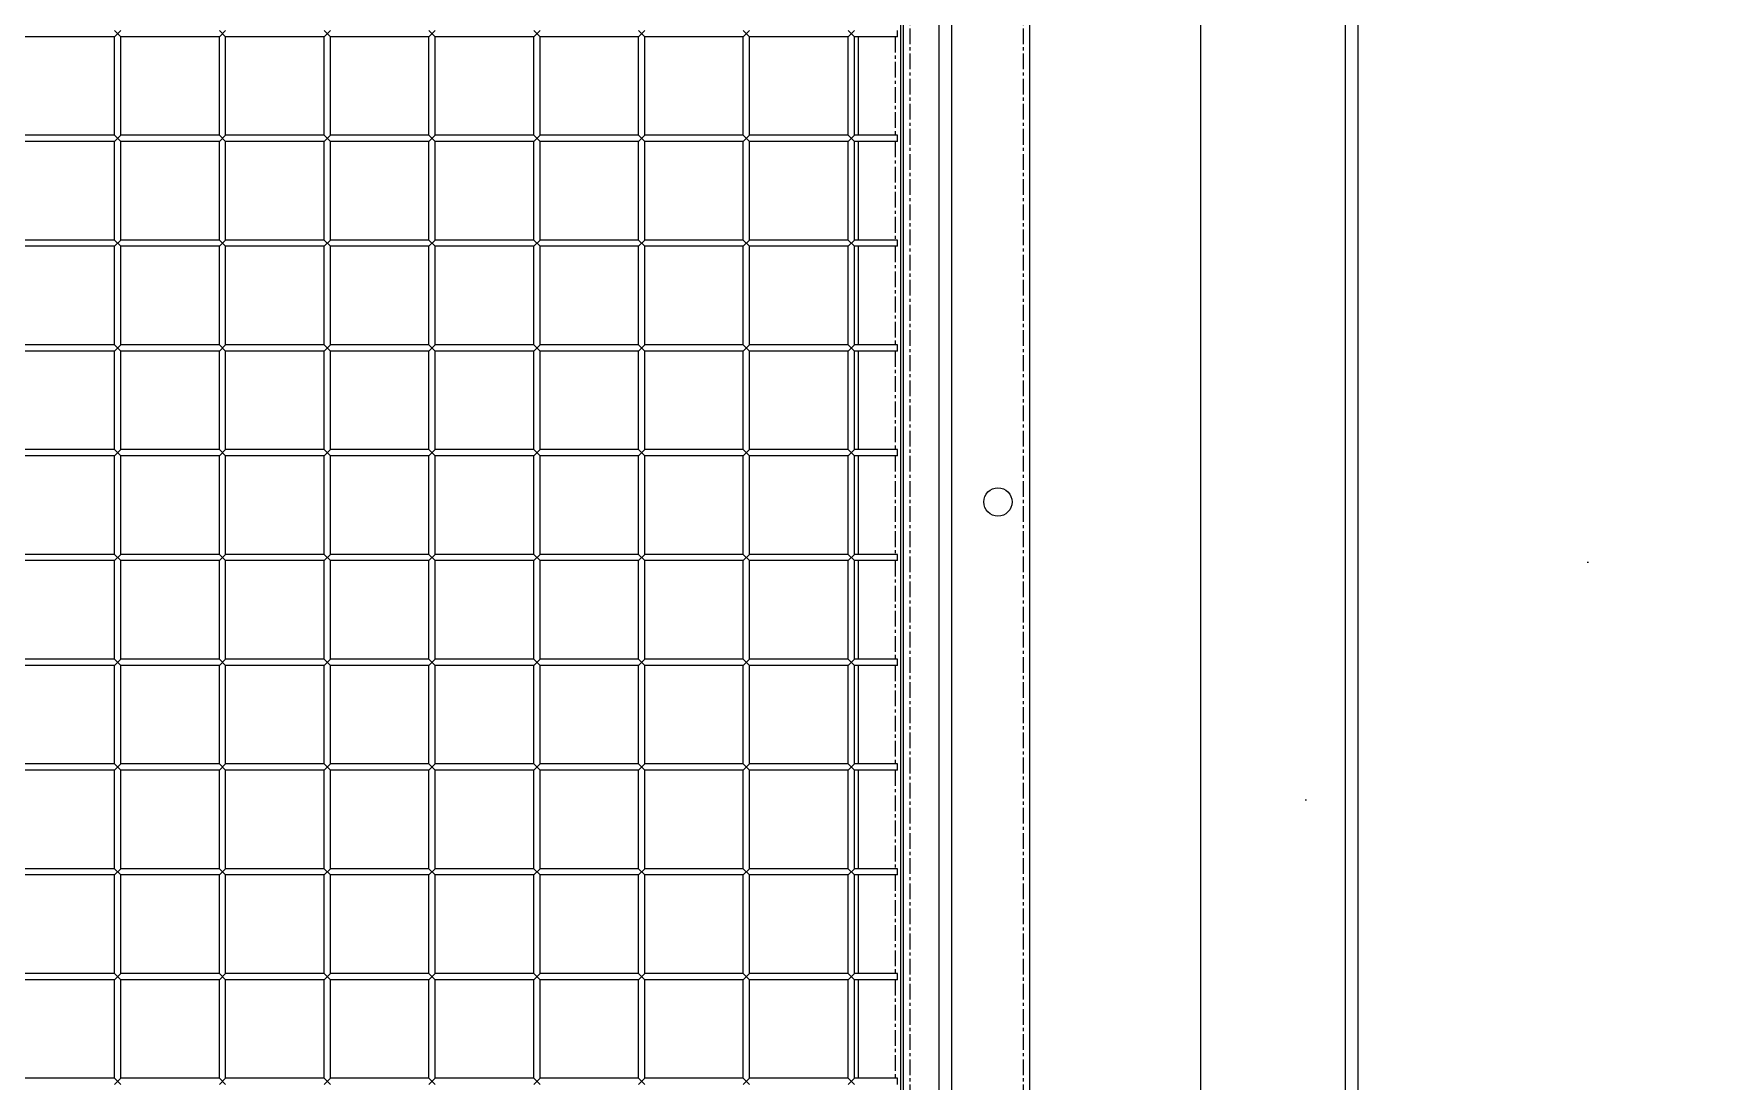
# Model space of a CAD drawing. Header units: millimetres. Extents: x -198529 to 244266, y -64 to 158464.
# Drawn here: x -143993 to -143191, y 108374 to 108874 of the extents above; entities that cross this region are included whole.
import ezdxf

# ---------------------------------------------------------------- set-up
doc = ezdxf.new("R2010")
doc.units = ezdxf.units.MM
doc.linetypes.add('CENTER', pattern=[12, 7.5, -1.5, 1.5, -1.5])
for name, color, linetype in [('0-DCC', 30, 'Continuous'), ('COIL-BANK', 8, 'Continuous'), ('K-CEIL-DCC-RACK', 10, 'Continuous')]:
    doc.layers.add(name, color=color, linetype=linetype)

# ---------------------------------------------------------------- blocks, each defined once
blk = doc.blocks.new('DCC2850x2600(左)')
at = {"color": 0, "linetype": 'Continuous'}
for p, q in [((50640, -74478.48), (50640, -71878.48)), ((50700, -71878.48), (50700, -74478.48)), ((50638.5, -71930.88), (50638.5, -74426.08)), ((50263.5, -72506.48), (50216.5, -72506.48)), ((50263.5, -72506.48), (50266.5, -72503.48)), ((50263.5, -72503.48), (50266.5, -72506.48)), ((50263.5, -72553.48), (50263.5, -72506.48)), ((50266.5, -72553.48), (50266.5, -72506.48)), ((50313.5, -72506.48), (50266.5, -72506.48)), ((50313.5, -72506.48), (50316.5, -72503.48)), ((50313.5, -72503.48), (50316.5, -72506.48)), ((50313.5, -72553.48), (50313.5, -72506.48)), ((50316.5, -72553.48), (50316.5, -72506.48)), ((50363.5, -72506.48), (50316.5, -72506.48)), ((50363.5, -72506.48), (50366.5, -72503.48)), ((50363.5, -72503.48), (50366.5, -72506.48)), ((50363.5, -72553.48), (50363.5, -72506.48)), ((50366.5, -72553.48), (50366.5, -72506.48)), ((50413.5, -72506.48), (50366.5, -72506.48)), ((50413.5, -72506.48), (50416.5, -72503.48)), ((50413.5, -72503.48), (50416.5, -72506.48)), ((50413.5, -72553.48), (50413.5, -72506.48)), ((50416.5, -72553.48), (50416.5, -72506.48)), ((50463.5, -72506.48), (50416.5, -72506.48)), ((50463.5, -72506.48), (50466.5, -72503.48)), ((50463.5, -72503.48), (50466.5, -72506.48)), ((50463.5, -72553.48), (50463.5, -72506.48)), ((50513.5, -72506.48), (50466.5, -72506.48)), ((50466.5, -72553.48), (50466.5, -72506.48)), ((50513.5, -72506.48), (50516.5, -72503.48)), ((50513.5, -72503.48), (50516.5, -72506.48)), ((50513.5, -72553.48), (50513.5, -72506.48)), ((50563.5, -72506.48), (50516.5, -72506.48)), ((50516.5, -72553.48), (50516.5, -72506.48)), ((50563.5, -72506.48), (50566.5, -72503.48)), ((50563.5, -72503.48), (50566.5, -72506.48)), ((50563.5, -72553.48), (50563.5, -72506.48)), ((50566.5, -72553.48), (50566.5, -72506.48)), ((50613.5, -72506.48), (50566.5, -72506.48)), ((50613.5, -72506.48), (50616.5, -72503.48)), ((50613.5, -72503.48), (50616.5, -72506.48)), ((50613.5, -72553.48), (50613.5, -72506.48)), ((50637, -72506.48), (50616.5, -72506.48)), ((50616.5, -72553.48), (50616.5, -72506.48)), ((50618.5, -72553.48), (50618.5, -72506.48)), ((50637, -72506.48), (50637, -72503.48)), ((50263.5, -72553.48), (50216.5, -72553.48)), ((50263.5, -72556.48), (50216.5, -72556.48)), ((50263.5, -72556.48), (50266.5, -72553.48)), ((50263.5, -72553.48), (50266.5, -72556.48)), ((50263.5, -72603.48), (50263.5, -72556.48)), ((50313.5, -72553.48), (50266.5, -72553.48)), ((50266.5, -72603.48), (50266.5, -72556.48)), ((50313.5, -72556.48), (50266.5, -72556.48)), ((50313.5, -72556.48), (50316.5, -72553.48)), ((50313.5, -72553.48), (50316.5, -72556.48)), ((50313.5, -72603.48), (50313.5, -72556.48)), ((50363.5, -72553.48), (50316.5, -72553.48)), ((50316.5, -72603.48), (50316.5, -72556.48)), ((50363.5, -72556.48), (50316.5, -72556.48)), ((50363.5, -72556.48), (50366.5, -72553.48)), ((50363.5, -72553.48), (50366.5, -72556.48)), ((50363.5, -72603.48), (50363.5, -72556.48)), ((50413.5, -72553.48), (50366.5, -72553.48)), ((50366.5, -72603.48), (50366.5, -72556.48)), ((50413.5, -72556.48), (50366.5, -72556.48)), ((50413.5, -72556.48), (50416.5, -72553.48)), ((50413.5, -72553.48), (50416.5, -72556.48)), ((50413.5, -72603.48), (50413.5, -72556.48)), ((50463.5, -72553.48), (50416.5, -72553.48)), ((50416.5, -72603.48), (50416.5, -72556.48)), ((50463.5, -72556.48), (50416.5, -72556.48)), ((50463.5, -72556.48), (50466.5, -72553.48)), ((50463.5, -72553.48), (50466.5, -72556.48)), ((50463.5, -72603.48), (50463.5, -72556.48)), ((50513.5, -72553.48), (50466.5, -72553.48)), ((50513.5, -72556.48), (50466.5, -72556.48)), ((50466.5, -72603.48), (50466.5, -72556.48)), ((50513.5, -72556.48), (50516.5, -72553.48)), ((50513.5, -72553.48), (50516.5, -72556.48)), ((50513.5, -72603.48), (50513.5, -72556.48)), ((50563.5, -72553.48), (50516.5, -72553.48)), ((50563.5, -72556.48), (50516.5, -72556.48)), ((50516.5, -72603.48), (50516.5, -72556.48)), ((50563.5, -72556.48), (50566.5, -72553.48)), ((50563.5, -72553.48), (50566.5, -72556.48)), ((50563.5, -72603.48), (50563.5, -72556.48)), ((50613.5, -72553.48), (50566.5, -72553.48)), ((50566.5, -72603.48), (50566.5, -72556.48)), ((50613.5, -72556.48), (50566.5, -72556.48)), ((50613.5, -72556.48), (50616.5, -72553.48)), ((50613.5, -72553.48), (50616.5, -72556.48)), ((50613.5, -72603.48), (50613.5, -72556.48)), ((50637, -72553.48), (50616.5, -72553.48)), ((50637, -72556.48), (50616.5, -72556.48)), ((50616.5, -72603.48), (50616.5, -72556.48)), ((50618.5, -72603.48), (50618.5, -72556.48)), ((50637, -72556.48), (50637, -72553.48)), ((50263.5, -72603.48), (50216.5, -72603.48)), ((50263.5, -72606.48), (50266.5, -72603.48)), ((50263.5, -72603.48), (50266.5, -72606.48)), ((50313.5, -72603.48), (50266.5, -72603.48)), ((50313.5, -72606.48), (50316.5, -72603.48)), ((50313.5, -72603.48), (50316.5, -72606.48)), ((50363.5, -72603.48), (50316.5, -72603.48)), ((50363.5, -72606.48), (50366.5, -72603.48)), ((50363.5, -72603.48), (50366.5, -72606.48)), ((50413.5, -72603.48), (50366.5, -72603.48)), ((50413.5, -72606.48), (50416.5, -72603.48)), ((50413.5, -72603.48), (50416.5, -72606.48)), ((50463.5, -72603.48), (50416.5, -72603.48)), ((50463.5, -72606.48), (50466.5, -72603.48)), ((50463.5, -72603.48), (50466.5, -72606.48)), ((50513.5, -72603.48), (50466.5, -72603.48)), ((50513.5, -72606.48), (50516.5, -72603.48)), ((50513.5, -72603.48), (50516.5, -72606.48)), ((50563.5, -72603.48), (50516.5, -72603.48)), ((50563.5, -72606.48), (50566.5, -72603.48)), ((50563.5, -72603.48), (50566.5, -72606.48)), ((50613.5, -72603.48), (50566.5, -72603.48)), ((50613.5, -72606.48), (50616.5, -72603.48)), ((50613.5, -72603.48), (50616.5, -72606.48)), ((50637, -72603.48), (50616.5, -72603.48)), ((50637, -72606.48), (50637, -72603.48)), ((50263.5, -72606.48), (50216.5, -72606.48)), ((50263.5, -72653.48), (50263.5, -72606.48)), ((50266.5, -72653.48), (50266.5, -72606.48)), ((50313.5, -72606.48), (50266.5, -72606.48)), ((50313.5, -72653.48), (50313.5, -72606.48)), ((50316.5, -72653.48), (50316.5, -72606.48)), ((50363.5, -72606.48), (50316.5, -72606.48)), ((50363.5, -72653.48), (50363.5, -72606.48)), ((50366.5, -72653.48), (50366.5, -72606.48)), ((50413.5, -72606.48), (50366.5, -72606.48)), ((50413.5, -72653.48), (50413.5, -72606.48)), ((50416.5, -72653.48), (50416.5, -72606.48)), ((50463.5, -72606.48), (50416.5, -72606.48)), ((50463.5, -72653.48), (50463.5, -72606.48)), ((50513.5, -72606.48), (50466.5, -72606.48)), ((50466.5, -72653.48), (50466.5, -72606.48)), ((50513.5, -72653.48), (50513.5, -72606.48)), ((50563.5, -72606.48), (50516.5, -72606.48)), ((50516.5, -72653.48), (50516.5, -72606.48)), ((50563.5, -72653.48), (50563.5, -72606.48)), ((50566.5, -72653.48), (50566.5, -72606.48)), ((50613.5, -72606.48), (50566.5, -72606.48)), ((50613.5, -72653.48), (50613.5, -72606.48)), ((50637, -72606.48), (50616.5, -72606.48)), ((50616.5, -72653.48), (50616.5, -72606.48)), ((50618.5, -72653.48), (50618.5, -72606.48)), ((50263.5, -72653.48), (50216.5, -72653.48)), ((50263.5, -72656.48), (50216.5, -72656.48)), ((50263.5, -72656.48), (50266.5, -72653.48)), ((50263.5, -72653.48), (50266.5, -72656.48)), ((50263.5, -72703.48), (50263.5, -72656.48)), ((50313.5, -72653.48), (50266.5, -72653.48)), ((50266.5, -72703.48), (50266.5, -72656.48)), ((50313.5, -72656.48), (50266.5, -72656.48)), ((50313.5, -72656.48), (50316.5, -72653.48)), ((50313.5, -72653.48), (50316.5, -72656.48)), ((50313.5, -72703.48), (50313.5, -72656.48)), ((50363.5, -72653.48), (50316.5, -72653.48)), ((50316.5, -72703.48), (50316.5, -72656.48)), ((50363.5, -72656.48), (50316.5, -72656.48)), ((50363.5, -72656.48), (50366.5, -72653.48)), ((50363.5, -72653.48), (50366.5, -72656.48)), ((50363.5, -72703.48), (50363.5, -72656.48)), ((50413.5, -72653.48), (50366.5, -72653.48)), ((50413.5, -72656.48), (50366.5, -72656.48)), ((50366.5, -72703.48), (50366.5, -72656.48)), ((50413.5, -72656.48), (50416.5, -72653.48)), ((50413.5, -72653.48), (50416.5, -72656.48)), ((50413.5, -72703.48), (50413.5, -72656.48)), ((50463.5, -72653.48), (50416.5, -72653.48)), ((50463.5, -72656.48), (50416.5, -72656.48)), ((50416.5, -72703.48), (50416.5, -72656.48)), ((50463.5, -72656.48), (50466.5, -72653.48)), ((50463.5, -72653.48), (50466.5, -72656.48)), ((50463.5, -72703.48), (50463.5, -72656.48)), ((50513.5, -72653.48), (50466.5, -72653.48)), ((50513.5, -72656.48), (50466.5, -72656.48)), ((50466.5, -72703.48), (50466.5, -72656.48)), ((50513.5, -72656.48), (50516.5, -72653.48)), ((50513.5, -72653.48), (50516.5, -72656.48)), ((50513.5, -72703.48), (50513.5, -72656.48)), ((50563.5, -72653.48), (50516.5, -72653.48)), ((50563.5, -72656.48), (50516.5, -72656.48)), ((50516.5, -72703.48), (50516.5, -72656.48)), ((50563.5, -72656.48), (50566.5, -72653.48)), ((50563.5, -72653.48), (50566.5, -72656.48)), ((50563.5, -72703.48), (50563.5, -72656.48)), ((50613.5, -72653.48), (50566.5, -72653.48)), ((50566.5, -72703.48), (50566.5, -72656.48)), ((50613.5, -72656.48), (50566.5, -72656.48)), ((50613.5, -72656.48), (50616.5, -72653.48)), ((50613.5, -72653.48), (50616.5, -72656.48)), ((50613.5, -72703.48), (50613.5, -72656.48)), ((50637, -72653.48), (50616.5, -72653.48)), ((50637, -72656.48), (50616.5, -72656.48)), ((50616.5, -72703.48), (50616.5, -72656.48)), ((50618.5, -72703.48), (50618.5, -72656.48)), ((50637, -72656.48), (50637, -72653.48)), ((50263.5, -72703.48), (50216.5, -72703.48)), ((50263.5, -72706.48), (50216.5, -72706.48)), ((50263.5, -72706.48), (50266.5, -72703.48)), ((50263.5, -72703.48), (50266.5, -72706.48)), ((50263.5, -72753.48), (50263.5, -72706.48)), ((50313.5, -72703.48), (50266.5, -72703.48)), ((50266.5, -72753.48), (50266.5, -72706.48)), ((50313.5, -72706.48), (50266.5, -72706.48)), ((50313.5, -72706.48), (50316.5, -72703.48)), ((50313.5, -72703.48), (50316.5, -72706.48)), ((50313.5, -72753.48), (50313.5, -72706.48)), ((50363.5, -72703.48), (50316.5, -72703.48)), ((50316.5, -72753.48), (50316.5, -72706.48)), ((50363.5, -72706.48), (50316.5, -72706.48)), ((50363.5, -72706.48), (50366.5, -72703.48)), ((50363.5, -72703.48), (50366.5, -72706.48)), ((50363.5, -72753.48), (50363.5, -72706.48)), ((50413.5, -72703.48), (50366.5, -72703.48)), ((50413.5, -72706.48), (50366.5, -72706.48)), ((50366.5, -72753.48), (50366.5, -72706.48)), ((50413.5, -72706.48), (50416.5, -72703.48)), ((50413.5, -72703.48), (50416.5, -72706.48)), ((50413.5, -72753.48), (50413.5, -72706.48)), ((50463.5, -72703.48), (50416.5, -72703.48)), ((50463.5, -72706.48), (50416.5, -72706.48)), ((50416.5, -72753.48), (50416.5, -72706.48)), ((50463.5, -72706.48), (50466.5, -72703.48)), ((50463.5, -72703.48), (50466.5, -72706.48)), ((50463.5, -72753.48), (50463.5, -72706.48)), ((50513.5, -72703.48), (50466.5, -72703.48)), ((50513.5, -72706.48), (50466.5, -72706.48)), ((50466.5, -72753.48), (50466.5, -72706.48)), ((50513.5, -72706.48), (50516.5, -72703.48)), ((50513.5, -72703.48), (50516.5, -72706.48)), ((50513.5, -72753.48), (50513.5, -72706.48)), ((50563.5, -72703.48), (50516.5, -72703.48)), ((50563.5, -72706.48), (50516.5, -72706.48)), ((50516.5, -72753.48), (50516.5, -72706.48)), ((50563.5, -72706.48), (50566.5, -72703.48)), ((50563.5, -72703.48), (50566.5, -72706.48)), ((50563.5, -72753.48), (50563.5, -72706.48)), ((50613.5, -72703.48), (50566.5, -72703.48)), ((50566.5, -72753.48), (50566.5, -72706.48)), ((50613.5, -72706.48), (50566.5, -72706.48)), ((50613.5, -72706.48), (50616.5, -72703.48)), ((50613.5, -72703.48), (50616.5, -72706.48)), ((50613.5, -72753.48), (50613.5, -72706.48)), ((50637, -72703.48), (50616.5, -72703.48)), ((50637, -72706.48), (50616.5, -72706.48)), ((50616.5, -72753.48), (50616.5, -72706.48)), ((50618.5, -72753.48), (50618.5, -72706.48)), ((50637, -72706.48), (50637, -72703.48)), ((50263.5, -72753.48), (50216.5, -72753.48)), ((50263.5, -72756.48), (50216.5, -72756.48)), ((50263.5, -72756.48), (50266.5, -72753.48)), ((50263.5, -72753.48), (50266.5, -72756.48)), ((50263.5, -72803.48), (50263.5, -72756.48)), ((50313.5, -72753.48), (50266.5, -72753.48)), ((50313.5, -72756.48), (50266.5, -72756.48)), ((50266.5, -72803.48), (50266.5, -72756.48)), ((50313.5, -72756.48), (50316.5, -72753.48)), ((50313.5, -72753.48), (50316.5, -72756.48)), ((50313.5, -72803.48), (50313.5, -72756.48)), ((50363.5, -72753.48), (50316.5, -72753.48)), ((50363.5, -72756.48), (50316.5, -72756.48)), ((50316.5, -72803.48), (50316.5, -72756.48)), ((50363.5, -72756.48), (50366.5, -72753.48)), ((50363.5, -72753.48), (50366.5, -72756.48)), ((50363.5, -72803.48), (50363.5, -72756.48)), ((50413.5, -72753.48), (50366.5, -72753.48)), ((50413.5, -72756.48), (50366.5, -72756.48)), ((50366.5, -72803.48), (50366.5, -72756.48)), ((50413.5, -72756.48), (50416.5, -72753.48)), ((50413.5, -72753.48), (50416.5, -72756.48)), ((50413.5, -72803.48), (50413.5, -72756.48)), ((50463.5, -72753.48), (50416.5, -72753.48)), ((50463.5, -72756.48), (50416.5, -72756.48)), ((50416.5, -72803.48), (50416.5, -72756.48)), ((50463.5, -72756.48), (50466.5, -72753.48)), ((50463.5, -72753.48), (50466.5, -72756.48)), ((50463.5, -72803.48), (50463.5, -72756.48)), ((50513.5, -72753.48), (50466.5, -72753.48)), ((50513.5, -72756.48), (50466.5, -72756.48)), ((50466.5, -72803.48), (50466.5, -72756.48)), ((50513.5, -72756.48), (50516.5, -72753.48)), ((50513.5, -72753.48), (50516.5, -72756.48)), ((50513.5, -72803.48), (50513.5, -72756.48)), ((50563.5, -72753.48), (50516.5, -72753.48)), ((50563.5, -72756.48), (50516.5, -72756.48)), ((50516.5, -72803.48), (50516.5, -72756.48)), ((50563.5, -72756.48), (50566.5, -72753.48)), ((50563.5, -72753.48), (50566.5, -72756.48)), ((50563.5, -72803.48), (50563.5, -72756.48)), ((50613.5, -72753.48), (50566.5, -72753.48)), ((50566.5, -72803.48), (50566.5, -72756.48)), ((50613.5, -72756.48), (50566.5, -72756.48)), ((50613.5, -72756.48), (50616.5, -72753.48)), ((50613.5, -72753.48), (50616.5, -72756.48)), ((50613.5, -72803.48), (50613.5, -72756.48)), ((50637, -72753.48), (50616.5, -72753.48)), ((50637, -72756.48), (50616.5, -72756.48)), ((50616.5, -72803.48), (50616.5, -72756.48)), ((50618.5, -72803.48), (50618.5, -72756.48)), ((50637, -72756.48), (50637, -72753.48)), ((50263.5, -72803.48), (50216.5, -72803.48)), ((50263.5, -72806.48), (50266.5, -72803.48)), ((50263.5, -72803.48), (50266.5, -72806.48)), ((50313.5, -72803.48), (50266.5, -72803.48)), ((50313.5, -72806.48), (50316.5, -72803.48)), ((50313.5, -72803.48), (50316.5, -72806.48)), ((50363.5, -72803.48), (50316.5, -72803.48)), ((50363.5, -72806.48), (50366.5, -72803.48)), ((50363.5, -72803.48), (50366.5, -72806.48)), ((50413.5, -72803.48), (50366.5, -72803.48)), ((50413.5, -72806.48), (50416.5, -72803.48)), ((50413.5, -72803.48), (50416.5, -72806.48)), ((50463.5, -72803.48), (50416.5, -72803.48)), ((50463.5, -72806.48), (50466.5, -72803.48)), ((50463.5, -72803.48), (50466.5, -72806.48)), ((50513.5, -72803.48), (50466.5, -72803.48)), ((50513.5, -72806.48), (50516.5, -72803.48)), ((50513.5, -72803.48), (50516.5, -72806.48)), ((50563.5, -72803.48), (50516.5, -72803.48)), ((50563.5, -72806.48), (50566.5, -72803.48)), ((50563.5, -72803.48), (50566.5, -72806.48)), ((50613.5, -72803.48), (50566.5, -72803.48)), ((50613.5, -72806.48), (50616.5, -72803.48)), ((50613.5, -72803.48), (50616.5, -72806.48)), ((50637, -72803.48), (50616.5, -72803.48)), ((50637, -72806.48), (50637, -72803.48)), ((50263.5, -72806.48), (50216.5, -72806.48)), ((50263.5, -72853.48), (50263.5, -72806.48)), ((50313.5, -72806.48), (50266.5, -72806.48)), ((50266.5, -72853.48), (50266.5, -72806.48)), ((50313.5, -72853.48), (50313.5, -72806.48)), ((50363.5, -72806.48), (50316.5, -72806.48)), ((50316.5, -72853.48), (50316.5, -72806.48)), ((50363.5, -72853.48), (50363.5, -72806.48)), ((50413.5, -72806.48), (50366.5, -72806.48)), ((50366.5, -72853.48), (50366.5, -72806.48)), ((50413.5, -72853.48), (50413.5, -72806.48)), ((50463.5, -72806.48), (50416.5, -72806.48)), ((50416.5, -72853.48), (50416.5, -72806.48)), ((50463.5, -72853.48), (50463.5, -72806.48)), ((50513.5, -72806.48), (50466.5, -72806.48)), ((50466.5, -72853.48), (50466.5, -72806.48)), ((50513.5, -72853.48), (50513.5, -72806.48)), ((50563.5, -72806.48), (50516.5, -72806.48)), ((50516.5, -72853.48), (50516.5, -72806.48)), ((50563.5, -72853.48), (50563.5, -72806.48)), ((50566.5, -72853.48), (50566.5, -72806.48)), ((50613.5, -72806.48), (50566.5, -72806.48)), ((50613.5, -72853.48), (50613.5, -72806.48)), ((50637, -72806.48), (50616.5, -72806.48)), ((50616.5, -72853.48), (50616.5, -72806.48)), ((50618.5, -72853.48), (50618.5, -72806.48)), ((50263.5, -72853.48), (50216.5, -72853.48)), ((50263.5, -72856.48), (50266.5, -72853.48)), ((50263.5, -72853.48), (50266.5, -72856.48)), ((50313.5, -72853.48), (50266.5, -72853.48)), ((50313.5, -72856.48), (50316.5, -72853.48)), ((50313.5, -72853.48), (50316.5, -72856.48)), ((50363.5, -72853.48), (50316.5, -72853.48)), ((50363.5, -72856.48), (50366.5, -72853.48)), ((50363.5, -72853.48), (50366.5, -72856.48)), ((50413.5, -72853.48), (50366.5, -72853.48)), ((50413.5, -72856.48), (50416.5, -72853.48)), ((50413.5, -72853.48), (50416.5, -72856.48)), ((50463.5, -72853.48), (50416.5, -72853.48)), ((50463.5, -72856.48), (50466.5, -72853.48)), ((50463.5, -72853.48), (50466.5, -72856.48)), ((50513.5, -72853.48), (50466.5, -72853.48)), ((50513.5, -72856.48), (50516.5, -72853.48)), ((50513.5, -72853.48), (50516.5, -72856.48)), ((50563.5, -72853.48), (50516.5, -72853.48)), ((50563.5, -72856.48), (50566.5, -72853.48)), ((50563.5, -72853.48), (50566.5, -72856.48)), ((50613.5, -72853.48), (50566.5, -72853.48)), ((50613.5, -72856.48), (50616.5, -72853.48)), ((50613.5, -72853.48), (50616.5, -72856.48)), ((50637, -72853.48), (50616.5, -72853.48)), ((50637, -72856.48), (50637, -72853.48)), ((50263.5, -72856.48), (50216.5, -72856.48)), ((50263.5, -72903.48), (50263.5, -72856.48)), ((50313.5, -72856.48), (50266.5, -72856.48)), ((50266.5, -72903.48), (50266.5, -72856.48)), ((50313.5, -72903.48), (50313.5, -72856.48)), ((50363.5, -72856.48), (50316.5, -72856.48)), ((50316.5, -72903.48), (50316.5, -72856.48)), ((50363.5, -72903.48), (50363.5, -72856.48)), ((50413.5, -72856.48), (50366.5, -72856.48)), ((50366.5, -72903.48), (50366.5, -72856.48)), ((50413.5, -72903.48), (50413.5, -72856.48)), ((50463.5, -72856.48), (50416.5, -72856.48)), ((50416.5, -72903.48), (50416.5, -72856.48)), ((50463.5, -72903.48), (50463.5, -72856.48)), ((50513.5, -72856.48), (50466.5, -72856.48)), ((50466.5, -72903.48), (50466.5, -72856.48)), ((50513.5, -72903.48), (50513.5, -72856.48)), ((50563.5, -72856.48), (50516.5, -72856.48)), ((50516.5, -72903.48), (50516.5, -72856.48)), ((50563.5, -72903.48), (50563.5, -72856.48)), ((50566.5, -72903.48), (50566.5, -72856.48)), ((50613.5, -72856.48), (50566.5, -72856.48)), ((50613.5, -72903.48), (50613.5, -72856.48)), ((50637, -72856.48), (50616.5, -72856.48)), ((50616.5, -72903.48), (50616.5, -72856.48)), ((50618.5, -72903.48), (50618.5, -72856.48)), ((50263.5, -72903.48), (50216.5, -72903.48)), ((50263.5, -72906.48), (50216.5, -72906.48)), ((50263.5, -72906.48), (50266.5, -72903.48)), ((50263.5, -72903.48), (50266.5, -72906.48)), ((50263.5, -72953.48), (50263.5, -72906.48)), ((50313.5, -72903.48), (50266.5, -72903.48)), ((50313.5, -72906.48), (50266.5, -72906.48)), ((50266.5, -72953.48), (50266.5, -72906.48)), ((50313.5, -72906.48), (50316.5, -72903.48)), ((50313.5, -72903.48), (50316.5, -72906.48)), ((50313.5, -72953.48), (50313.5, -72906.48)), ((50363.5, -72903.48), (50316.5, -72903.48)), ((50363.5, -72906.48), (50316.5, -72906.48)), ((50316.5, -72953.48), (50316.5, -72906.48)), ((50363.5, -72906.48), (50366.5, -72903.48)), ((50363.5, -72903.48), (50366.5, -72906.48)), ((50363.5, -72953.48), (50363.5, -72906.48)), ((50413.5, -72903.48), (50366.5, -72903.48)), ((50413.5, -72906.48), (50366.5, -72906.48)), ((50366.5, -72953.48), (50366.5, -72906.48)), ((50413.5, -72906.48), (50416.5, -72903.48)), ((50413.5, -72903.48), (50416.5, -72906.48)), ((50413.5, -72953.48), (50413.5, -72906.48)), ((50463.5, -72903.48), (50416.5, -72903.48)), ((50463.5, -72906.48), (50416.5, -72906.48)), ((50416.5, -72953.48), (50416.5, -72906.48)), ((50463.5, -72906.48), (50466.5, -72903.48)), ((50463.5, -72903.48), (50466.5, -72906.48)), ((50463.5, -72953.48), (50463.5, -72906.48)), ((50513.5, -72903.48), (50466.5, -72903.48)), ((50513.5, -72906.48), (50466.5, -72906.48)), ((50466.5, -72953.48), (50466.5, -72906.48)), ((50513.5, -72906.48), (50516.5, -72903.48)), ((50513.5, -72903.48), (50516.5, -72906.48)), ((50513.5, -72953.48), (50513.5, -72906.48)), ((50563.5, -72903.48), (50516.5, -72903.48)), ((50563.5, -72906.48), (50516.5, -72906.48)), ((50516.5, -72953.48), (50516.5, -72906.48)), ((50563.5, -72906.48), (50566.5, -72903.48)), ((50563.5, -72903.48), (50566.5, -72906.48)), ((50563.5, -72953.48), (50563.5, -72906.48)), ((50613.5, -72903.48), (50566.5, -72903.48)), ((50566.5, -72953.48), (50566.5, -72906.48)), ((50613.5, -72906.48), (50566.5, -72906.48)), ((50613.5, -72906.48), (50616.5, -72903.48)), ((50613.5, -72903.48), (50616.5, -72906.48)), ((50613.5, -72953.48), (50613.5, -72906.48)), ((50637, -72903.48), (50616.5, -72903.48)), ((50637, -72906.48), (50616.5, -72906.48)), ((50616.5, -72953.48), (50616.5, -72906.48)), ((50618.5, -72953.48), (50618.5, -72906.48)), ((50637, -72906.48), (50637, -72903.48)), ((50263.5, -72953.48), (50216.5, -72953.48)), ((50263.5, -72956.48), (50216.5, -72956.48)), ((50263.5, -72956.48), (50266.5, -72953.48)), ((50263.5, -72953.48), (50266.5, -72956.48)), ((50263.5, -73003.48), (50263.5, -72956.48)), ((50313.5, -72953.48), (50266.5, -72953.48)), ((50313.5, -72956.48), (50266.5, -72956.48)), ((50266.5, -73003.48), (50266.5, -72956.48)), ((50313.5, -72956.48), (50316.5, -72953.48)), ((50313.5, -72953.48), (50316.5, -72956.48)), ((50313.5, -73003.48), (50313.5, -72956.48)), ((50363.5, -72953.48), (50316.5, -72953.48)), ((50363.5, -72956.48), (50316.5, -72956.48)), ((50316.5, -73003.48), (50316.5, -72956.48)), ((50363.5, -72956.48), (50366.5, -72953.48)), ((50363.5, -72953.48), (50366.5, -72956.48)), ((50363.5, -73003.48), (50363.5, -72956.48)), ((50413.5, -72953.48), (50366.5, -72953.48)), ((50413.5, -72956.48), (50366.5, -72956.48)), ((50366.5, -73003.48), (50366.5, -72956.48)), ((50413.5, -72956.48), (50416.5, -72953.48)), ((50413.5, -72953.48), (50416.5, -72956.48)), ((50413.5, -73003.48), (50413.5, -72956.48)), ((50463.5, -72953.48), (50416.5, -72953.48)), ((50463.5, -72956.48), (50416.5, -72956.48)), ((50416.5, -73003.48), (50416.5, -72956.48)), ((50463.5, -72956.48), (50466.5, -72953.48)), ((50463.5, -72953.48), (50466.5, -72956.48)), ((50463.5, -73003.48), (50463.5, -72956.48)), ((50513.5, -72953.48), (50466.5, -72953.48)), ((50513.5, -72956.48), (50466.5, -72956.48)), ((50466.5, -73003.48), (50466.5, -72956.48)), ((50513.5, -72956.48), (50516.5, -72953.48)), ((50513.5, -72953.48), (50516.5, -72956.48)), ((50513.5, -73003.48), (50513.5, -72956.48)), ((50563.5, -72953.48), (50516.5, -72953.48)), ((50563.5, -72956.48), (50516.5, -72956.48)), ((50516.5, -73003.48), (50516.5, -72956.48)), ((50563.5, -72956.48), (50566.5, -72953.48)), ((50563.5, -72953.48), (50566.5, -72956.48)), ((50563.5, -73003.48), (50563.5, -72956.48)), ((50613.5, -72953.48), (50566.5, -72953.48)), ((50566.5, -73003.48), (50566.5, -72956.48)), ((50613.5, -72956.48), (50566.5, -72956.48)), ((50613.5, -72956.48), (50616.5, -72953.48)), ((50613.5, -72953.48), (50616.5, -72956.48)), ((50613.5, -73003.48), (50613.5, -72956.48)), ((50637, -72953.48), (50616.5, -72953.48)), ((50637, -72956.48), (50616.5, -72956.48)), ((50616.5, -73003.48), (50616.5, -72956.48)), ((50618.5, -73003.48), (50618.5, -72956.48)), ((50637, -72956.48), (50637, -72953.48)), ((50263.5, -73003.48), (50216.5, -73003.48)), ((50263.5, -73006.48), (50266.5, -73003.48)), ((50263.5, -73003.48), (50266.5, -73006.48)), ((50313.5, -73003.48), (50266.5, -73003.48)), ((50313.5, -73006.48), (50316.5, -73003.48)), ((50313.5, -73003.48), (50316.5, -73006.48)), ((50363.5, -73003.48), (50316.5, -73003.48)), ((50363.5, -73006.48), (50366.5, -73003.48)), ((50363.5, -73003.48), (50366.5, -73006.48)), ((50413.5, -73003.48), (50366.5, -73003.48)), ((50413.5, -73006.48), (50416.5, -73003.48)), ((50413.5, -73003.48), (50416.5, -73006.48)), ((50463.5, -73003.48), (50416.5, -73003.48)), ((50463.5, -73006.48), (50466.5, -73003.48)), ((50463.5, -73003.48), (50466.5, -73006.48)), ((50513.5, -73003.48), (50466.5, -73003.48)), ((50513.5, -73006.48), (50516.5, -73003.48)), ((50513.5, -73003.48), (50516.5, -73006.48)), ((50563.5, -73003.48), (50516.5, -73003.48)), ((50563.5, -73006.48), (50566.5, -73003.48)), ((50563.5, -73003.48), (50566.5, -73006.48)), ((50613.5, -73003.48), (50566.5, -73003.48)), ((50613.5, -73006.48), (50616.5, -73003.48)), ((50613.5, -73003.48), (50616.5, -73006.48)), ((50637, -73003.48), (50616.5, -73003.48)), ((50637, -73006.48), (50637, -73003.48))]:
    blk.add_line(p, q, dxfattribs=at)
at = {"color": 0, "linetype": 'CENTER'}
for p, q in [((50643, -71878.48), (50643, -74478.48)), ((50697, -71878.48), (50697, -74478.48)), ((50636, -72506.48), (50636, -72553.48)), ((50636, -72556.48), (50636, -72603.48)), ((50636, -72606.48), (50636, -72653.48)), ((50636, -72656.48), (50636, -72703.48)), ((50636, -72706.48), (50636, -72753.48)), ((50636, -72756.48), (50636, -72803.48)), ((50636, -72806.48), (50636, -72853.48)), ((50636, -72856.48), (50636, -72903.48)), ((50636, -72906.48), (50636, -72953.48)), ((50636, -72956.48), (50636, -73003.48))]:
    blk.add_line(p, q, dxfattribs=at)
at = {"color": 0, "linetype": 'Continuous'}
blk.add_circle((50685, -72728.48), 6.75, dxfattribs=at)
blk.add_circle((50685, -72728.48), 6.75, dxfattribs=at)

msp = doc.modelspace()

# ---------------------------------------------------------------- hatches: boundary and pattern name
at = {"transparency": 33554687}
h = msp.add_hatch(dxfattribs=at)
h.set_pattern_fill('AR-CONC', color=252, scale=5)
h.paths.add_polyline_path([(-143436.27, 106820.01), (-142186.27, 106820.01), (-142186.27, 112920.01), (-143436.27, 112920.01)])

# ---------------------------------------------------------------- linework, layer by layer
at = {"layer": 'COIL-BANK'}
msp.add_lwpolyline([(-143436.27, 106820.01), (-142186.27, 106820.01), (-142186.27, 112920.01), (-143436.27, 112920.01)], close=True, dxfattribs=at)
msp.add_lwpolyline([(-143436.27, 106820.01), (-142186.27, 106820.01), (-142186.27, 112920.01), (-143436.27, 112920.01)], close=True, dxfattribs=at)
at = {"layer": 'K-CEIL-DCC-RACK'}
for points in [[(-143561.16, 106859.53), (-143361.16, 106859.53), (-143361.16, 112290.01), (-143561.16, 112290.01)], [(-143555.16, 106859.53), (-143367.16, 106859.53), (-143367.16, 112290.01), (-143555.16, 112290.01)]]:
    msp.add_lwpolyline(points, close=True, dxfattribs=at)

# ---------------------------------------------------------------- block references
at = {"layer": '0-DCC'}
msp.add_blockref('DCC2850x2600(左)', (-194217.97, 181378.49), dxfattribs=at)

doc.saveas('drawing.dxf')
